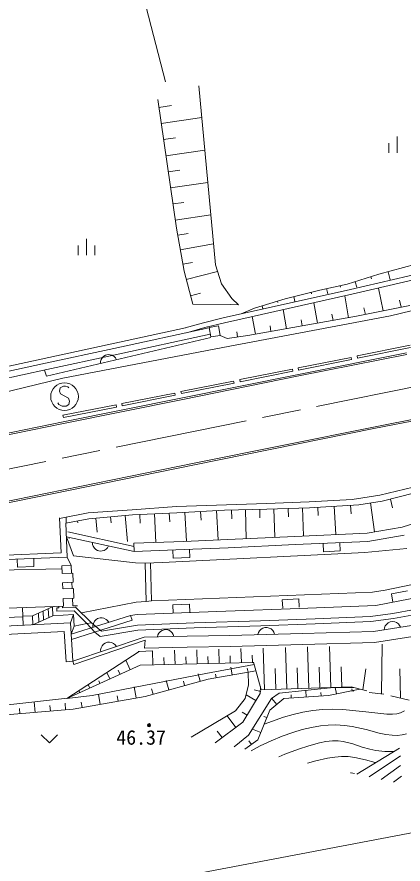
# Model space of a CAD drawing. Units: millimetres, scale not verified. Extents: x 40000 to 680000, y 20000 to 380000.
# Drawn here: x 220828 to 255762, y 262735 to 339417 of the extents above; entities that cross this region are included whole.
import ezdxf
from ezdxf.enums import TextEntityAlignment as Align

# ---------------------------------------------------------------- set-up
doc = ezdxf.new("R2010")
doc.units = ezdxf.units.MM
doc.header["$LTSCALE"] = 1000
doc.linetypes.add('CHAIN', pattern=[18.5, 12, -1.5, 3.5, -1.5])
for name, color, linetype, lineweight in [('M-BGD', 7, 'Continuous', 13), ('M-BGD-EXST', 7, 'Continuous', 13), ('M-BMK', 2, 'CHAIN', 13), ('M-STR-HTXT', 7, 'Continuous', 13), ('M-STR-STRC', 7, 'Continuous', 13)]:
    doc.layers.add(name, color=color, linetype=linetype, lineweight=lineweight)
doc.styles.add('ＭＳ ゴシック', font='')
doc.styles.get('ＭＳ ゴシック').set_extended_font_data('MS Gothic')

msp = doc.modelspace()

# ---------------------------------------------------------------- linework, layer by layer
at = {"layer": 'M-BGD'}
for p, q in [((238790, 316983), (237278, 333170)), ((235261, 320301), (233573, 331956)), ((233679, 331227), (234798, 331390)), ((233889, 329771), (237546, 330300)), ((234100, 328314), (235175, 328469)), ((255226, 328601), (255226, 327101)), ((254476, 328001), (254476, 327101)), ((234311, 326857), (237820, 327365)), ((234522, 325400), (235553, 325549)), ((234733, 323943), (238094, 324430)), ((234944, 322486), (235930, 322629)), ((235155, 321029), (238368, 321495)), ((235960, 316395), (235261, 320301)), ((235377, 319650), (236311, 319817)), ((227111, 319338), (227111, 317838)), ((226361, 318738), (226361, 317838)), ((227861, 318738), (227861, 317838)), ((235610, 318348), (238612, 318885)), ((235843, 317046), (236711, 317201)), ((239327, 315243), (238790, 316983)), ((260990, 317085), (251016, 314749)), ((253573, 316128), (256923, 317042)), ((236733, 313426), (235960, 316395)), ((236153, 315653), (238974, 316387)), ((250704, 315228), (253573, 316128)), ((261192, 316670), (251116, 314310)), ((254411, 316357), (254609, 315630)), ((240272, 313928), (239327, 315243)), ((248223, 314685), (250704, 315228)), ((251421, 315453), (251582, 314941)), ((252856, 315903), (252915, 315715)), ((236540, 314168), (237446, 314404)), ((251016, 314749), (239492, 312176)), ((245084, 313904), (248223, 314685)), ((247438, 314490), (247473, 314350)), ((248843, 314821), (248948, 314341)), ((250084, 315093), (250115, 314952)), ((253966, 312808), (253547, 314879)), ((251116, 314310), (239596, 311738)), ((240878, 313342), (240272, 313928)), ((242309, 313053), (245084, 313904)), ((244390, 313691), (244423, 313582)), ((245868, 314099), (245977, 313663)), ((250839, 312193), (250490, 314170)), ((254628, 312359), (261416, 313992)), ((255583, 313136), (255454, 313772)), ((240155, 313396), (236733, 313426)), ((240878, 313342), (240155, 313396)), ((241109, 312554), (242309, 313053)), ((243003, 313265), (243083, 313004)), ((245219, 311199), (244913, 312925)), ((248029, 311696), (247702, 313548)), ((256391, 313300), (251542, 312317)), ((252350, 312481), (252227, 313088)), ((239492, 312176), (237721, 311732)), ((239469, 309496), (254628, 312359)), ((251542, 312317), (241706, 310578)), ((241709, 312804), (241722, 312773)), ((242408, 310703), (242125, 312303)), ((249434, 311945), (249332, 312519)), ((237721, 311732), (236039, 311266)), ((239596, 311738), (237836, 311297)), ((238229, 311314), (239074, 311452)), ((239074, 311452), (239215, 310585)), ((243813, 310951), (243725, 311450)), ((246624, 311448), (246529, 311984)), ((236064, 311272), (202549, 304003)), ((238182, 311275), (229590, 309417)), ((238309, 310689), (229717, 308831)), ((237836, 311297), (236159, 310833)), ((238370, 310448), (238229, 311314)), ((239215, 310585), (238370, 310448)), ((239838, 310324), (239215, 310585)), ((241706, 310578), (239838, 310324)), ((240772, 310451), (240711, 310902)), ((238380, 310389), (223487, 306905)), ((229590, 309417), (223411, 308080)), ((224994, 306730), (239469, 309496)), ((229717, 308831), (223538, 307494)), ((228447, 308404), (228394, 308237)), ((228559, 308584), (228447, 308404)), ((228684, 308706), (228559, 308584)), ((228846, 308805), (228684, 308706)), ((229080, 308860), (228846, 308805)), ((229269, 308843), (229080, 308860)), ((229435, 308789), (229269, 308843)), ((229615, 308677), (229435, 308789)), ((229737, 308552), (229615, 308677)), ((229837, 308390), (229737, 308552)), ((246302, 307064), (256071, 309005)), ((246331, 306917), (256099, 308857)), ((223411, 308080), (216249, 306529)), ((228394, 308237), (228376, 308048)), ((215345, 304385), (224994, 306730)), ((223538, 307494), (216377, 305943)), ((223487, 306905), (223323, 307443)), ((235645, 304906), (246302, 307064)), ((235675, 304759), (246331, 306917)), ((225002, 302761), (235645, 304906)), ((225032, 302614), (235675, 304759)), ((253085, 302294), (258352, 303334)), ((253115, 302147), (258380, 303186)), ((215506, 300821), (225002, 302761)), ((215536, 300674), (225032, 302614)), ((236872, 299017), (253085, 302294)), ((236902, 298870), (253115, 302147)), ((218935, 295358), (236872, 299017)), ((218965, 295211), (236902, 298870)), ((253653, 296136), (256667, 296838)), ((251152, 295732), (253653, 296136)), ((256839, 296331), (253870, 295576)), ((235254, 295091), (243398, 295372)), ((243398, 295372), (247254, 295517)), ((247254, 295517), (251152, 295732)), ((251750, 295265), (247298, 294994)), ((253870, 295576), (251750, 295265)), ((252810, 295421), (253194, 292801)), ((254612, 295765), (254811, 294983)), ((227266, 294519), (224693, 294004)), ((227266, 294519), (231262, 294806)), ((231262, 294806), (235254, 295091)), ((235284, 294523), (231270, 294350)), ((234615, 294494), (234649, 293717)), ((239612, 294776), (235284, 294523)), ((236006, 294565), (236158, 291960)), ((237448, 294650), (237494, 293860)), ((238891, 294734), (239046, 292075)), ((243426, 294853), (239612, 294776)), ((240248, 294789), (240264, 293991)), ((241519, 294814), (241572, 292188)), ((242791, 294840), (242806, 294063)), ((247298, 294994), (243426, 294853)), ((244072, 294876), (244165, 292312)), ((245362, 294923), (245390, 294158)), ((246653, 294971), (246746, 292432)), ((248040, 295039), (248086, 294276)), ((249524, 295130), (249680, 292560)), ((251008, 295220), (251055, 294442)), ((224816, 290906), (224691, 294068)), ((227319, 293982), (225260, 293595)), ((225293, 293601), (225268, 294119)), ((226306, 293792), (226335, 293635)), ((231270, 294350), (227319, 293982)), ((227977, 294043), (228096, 292763)), ((229294, 294166), (229345, 293623)), ((230611, 294288), (230829, 291947)), ((231939, 294378), (231972, 293604)), ((233277, 294436), (233389, 291850)), ((255677, 293226), (258018, 293994)), ((225381, 290528), (225260, 293595)), ((252509, 292684), (255677, 293226)), ((225323, 292369), (225955, 290637)), ((225323, 292369), (231442, 291023)), ((225420, 292809), (231425, 291487)), ((225567, 292213), (225564, 292230)), ((239912, 292109), (245959, 292397)), ((245959, 292397), (252509, 292684)), ((252589, 291937), (255858, 292496)), ((227650, 291857), (227670, 291668)), ((227670, 291668), (227726, 291503)), ((227726, 291503), (227840, 291324)), ((229018, 291372), (229115, 291535)), ((231414, 291772), (235935, 291945)), ((231442, 291023), (231414, 291772)), ((235935, 291945), (239912, 292109)), ((239945, 291360), (245993, 291648)), ((245993, 291648), (252589, 291937)), ((248542, 291760), (248575, 291010)), ((250073, 291076), (250040, 291825)), ((217786, 290627), (224816, 290906)), ((225955, 290637), (231543, 290017)), ((227840, 291324), (227967, 291204)), ((227967, 291204), (228130, 291106)), ((228130, 291106), (228364, 291055)), ((228364, 291055), (228553, 291075)), ((228553, 291075), (228719, 291130)), ((228719, 291130), (228898, 291245)), ((228898, 291245), (229018, 291372)), ((231442, 291023), (235965, 291196)), ((234002, 290036), (252317, 290932)), ((234944, 291162), (234974, 290412)), ((235965, 291196), (239945, 291360)), ((236473, 290472), (236443, 291221)), ((248575, 291010), (250073, 291076)), ((252317, 290932), (256119, 291303)), ((217801, 290227), (225381, 290528)), ((220842, 290348), (220871, 289598)), ((222370, 289658), (222341, 290407)), ((225719, 289774), (225381, 290528)), ((232415, 289965), (231543, 290017)), ((234002, 290036), (232415, 289965)), ((232515, 286498), (232415, 289965)), ((233005, 286573), (232907, 289987)), ((234974, 290412), (236473, 290472)), ((217777, 289299), (224901, 289469)), ((220871, 289598), (222370, 289658)), ((225719, 289774), (224891, 289732)), ((224891, 289732), (224918, 289023)), ((225719, 289774), (225752, 289066)), ((224917, 289023), (225874, 289072)), ((225874, 289072), (225913, 288242)), ((224973, 287634), (224951, 288193)), ((224956, 288193), (225913, 288242)), ((224995, 287636), (225940, 287684)), ((225786, 288236), (225814, 287677)), ((225980, 286817), (225940, 287684)), ((257743, 288274), (254151, 287531)), ((225025, 286769), (225980, 286817)), ((225892, 286106), (225861, 286811)), ((253004, 287360), (233005, 286573)), ((254151, 287531), (253004, 287360)), ((257860, 287043), (253315, 286151)), ((256179, 287477), (254707, 287189)), ((254707, 287189), (254852, 286453)), ((216026, 285764), (225033, 286085)), ((224099, 286052), (222225, 285193)), ((224632, 285932), (224620, 286071)), ((224946, 285942), (224936, 286082)), ((225033, 286085), (225007, 286768)), ((226299, 286124), (225892, 286106)), ((231628, 286439), (226667, 285470)), ((232515, 286498), (231628, 286439)), ((233005, 286573), (232515, 286498)), ((236435, 286248), (234937, 286189)), ((234937, 286189), (234966, 285439)), ((236465, 285499), (236435, 286248)), ((246319, 286743), (244822, 286645)), ((244822, 286645), (244871, 285896)), ((246368, 285994), (246319, 286743)), ((253315, 286151), (246403, 285873)), ((221332, 285953), (221392, 284347)), ((222817, 284640), (222776, 285446)), ((223235, 284825), (223194, 285637)), ((223702, 285032), (223661, 285851)), ((224074, 285197), (224033, 286022)), ((224074, 285197), (225957, 285319)), ((224426, 285922), (224632, 285932)), ((224436, 285616), (224426, 285922)), ((226000, 285659), (224436, 285616)), ((226135, 285991), (224946, 285942)), ((225957, 285319), (225659, 284565)), ((225957, 285319), (225997, 284277)), ((227164, 284503), (226000, 285659)), ((226135, 285991), (227579, 284576)), ((231707, 285310), (231111, 285239)), ((239724, 285628), (231707, 285310)), ((246403, 285873), (239724, 285628)), ((252814, 285137), (254824, 285404)), ((254824, 285404), (256806, 285767)), ((254894, 284960), (256902, 285327)), ((214613, 284845), (221364, 285102)), ((218800, 284215), (225659, 284565)), ((222225, 285193), (221362, 285161)), ((222225, 285193), (222255, 284391)), ((222255, 284391), (224074, 285197)), ((225659, 284565), (225880, 281089)), ((231111, 285239), (225725, 283536)), ((231247, 284810), (225754, 283073)), ((225997, 284277), (227164, 284503)), ((227164, 284503), (227579, 284576)), ((227164, 284503), (227863, 283740)), ((228370, 283912), (227579, 284576)), ((227747, 284521), (227706, 284351)), ((227844, 284709), (227747, 284521)), ((227960, 284840), (227844, 284709)), ((228114, 284952), (227960, 284840)), ((228343, 285024), (228114, 284952)), ((228532, 285021), (228343, 285024)), ((228702, 284981), (228532, 285021)), ((228891, 284883), (228702, 284981)), ((229022, 284767), (228891, 284883)), ((229133, 284614), (229022, 284767)), ((231111, 285239), (231247, 284810)), ((231734, 284356), (236861, 284556)), ((236861, 284556), (242870, 284760)), ((242870, 284760), (247805, 284943)), ((242886, 284311), (247823, 284493)), ((247805, 284943), (252814, 285137)), ((247823, 284493), (252852, 284689)), ((252852, 284689), (254894, 284960)), ((254417, 284572), (254283, 284459)), ((254585, 284660), (254417, 284572)), ((254822, 284698), (254585, 284660)), ((255009, 284667), (254822, 284698)), ((255172, 284602), (255009, 284667)), ((255344, 284478), (255172, 284602)), ((218838, 283466), (225108, 283786)), ((225281, 281051), (225108, 283786)), ((225997, 284277), (225725, 283536)), ((227706, 284351), (227703, 284161)), ((228370, 283337), (227863, 283740)), ((228370, 283912), (228493, 283814)), ((228370, 283337), (231780, 283907)), ((228493, 283814), (231734, 284356)), ((231780, 283907), (236877, 284106)), ((233819, 283790), (233673, 283636)), ((233967, 283883), (233819, 283790)), ((234145, 283948), (233967, 283883)), ((234385, 283954), (234145, 283948)), ((234566, 283899), (234385, 283954)), ((234719, 283812), (234566, 283899)), ((234872, 283666), (234719, 283812)), ((236877, 284106), (242886, 284311)), ((242770, 283835), (242685, 283683)), ((242916, 283989), (242770, 283835)), ((243064, 284083), (242916, 283989)), ((243242, 284148), (243064, 284083)), ((243482, 284155), (243242, 284148)), ((243663, 284100), (243482, 284155)), ((243816, 284014), (243663, 284100)), ((243970, 283868), (243816, 284014)), ((244064, 283721), (243970, 283868)), ((253077, 283779), (246672, 283612)), ((256531, 284335), (253077, 283779)), ((254094, 284125), (254063, 283938)), ((254159, 284287), (254094, 284125)), ((254283, 284459), (254159, 284287)), ((255456, 284344), (255344, 284478)), ((255544, 284176), (255456, 284344)), ((232347, 283272), (225880, 281089)), ((232443, 282988), (225976, 280805)), ((236215, 283370), (232347, 283272)), ((232443, 282988), (232372, 282273)), ((233586, 283484), (233531, 283302)), ((233673, 283636), (233586, 283484)), ((234966, 283519), (234872, 283666)), ((235031, 283340), (234966, 283519)), ((240086, 283431), (236215, 283370)), ((246672, 283612), (240086, 283431)), ((242685, 283683), (242630, 283501)), ((244129, 283542), (244064, 283721)), ((253169, 282781), (257045, 283405)), ((228439, 282302), (228402, 282131)), ((228533, 282492), (228439, 282302)), ((228647, 282625), (228533, 282492)), ((228798, 282739), (228647, 282625)), ((229025, 282816), (228798, 282739)), ((229215, 282817), (229025, 282816)), ((229386, 282780), (229215, 282817)), ((229576, 282685), (229386, 282780)), ((229709, 282572), (229576, 282685)), ((229824, 282421), (229709, 282572)), ((236235, 282370), (232372, 282273)), ((240108, 282431), (236235, 282370)), ((246699, 282613), (240108, 282431)), ((241095, 282240), (241131, 280980)), ((243118, 282290), (243241, 278524)), ((245117, 282340), (245240, 278589)), ((253169, 282781), (246699, 282613)), ((247117, 282389), (247239, 278654)), ((249117, 282422), (249238, 278720)), ((253819, 278145), (253870, 282647)), ((225341, 277721), (231892, 281987)), ((228402, 282131), (228403, 281941)), ((231798, 281983), (232497, 282009)), ((233098, 282043), (232497, 282009)), ((233098, 282043), (233134, 280755)), ((234116, 281425), (234134, 280783)), ((235097, 282092), (235133, 280811)), ((236115, 281478), (236133, 280839)), ((237097, 282141), (237132, 280867)), ((238114, 281531), (238132, 280895)), ((239096, 282191), (239132, 280923)), ((240113, 281584), (240131, 280951)), ((242113, 281636), (242130, 281008)), ((225880, 281089), (225281, 281051)), ((225341, 277721), (231976, 280731)), ((225880, 281089), (225976, 280805)), ((230670, 281190), (231065, 280318)), ((242233, 280970), (231968, 280727)), ((237908, 279988), (242288, 280813)), ((242937, 278514), (242232, 281011)), ((228974, 280087), (229244, 279492)), ((229988, 280272), (230155, 279905)), ((233107, 279051), (237908, 279988)), ((237420, 279287), (237236, 279954)), ((238132, 279483), (242454, 280225)), ((238852, 279606), (238796, 279933)), ((240293, 279854), (240173, 280551)), ((241734, 280101), (241670, 280472)), ((241787, 278959), (241760, 280106)), ((244179, 280436), (244240, 278556)), ((246178, 280493), (246239, 278622)), ((248177, 280548), (248238, 278687)), ((250177, 280594), (250237, 278752)), ((252118, 278510), (252406, 280420)), ((255518, 277769), (255460, 280420)), ((228230, 279307), (228333, 279079)), ((232436, 277917), (238132, 279483)), ((234572, 278504), (234335, 279364)), ((235996, 278896), (235891, 279277)), ((227279, 278983), (227423, 278666)), ((227638, 278003), (233107, 279051)), ((231621, 277771), (231442, 278776)), ((233148, 278112), (233016, 278591)), ((241486, 277717), (241787, 278959)), ((242892, 278346), (242303, 278504)), ((242847, 278179), (242855, 278805)), ((251082, 278780), (242937, 278514)), ((244545, 278206), (249201, 278694)), ((247001, 277853), (246958, 278459)), ((249025, 277996), (251866, 278580)), ((249201, 278694), (251310, 278722)), ((249735, 278142), (249619, 278705)), ((251316, 278384), (250998, 278402)), ((252491, 278421), (251082, 278780)), ((251156, 278434), (251124, 278588)), ((219720, 277132), (225394, 277756)), ((227638, 278003), (225341, 277721)), ((225583, 277879), (225601, 277839)), ((225918, 276752), (232436, 277917)), ((226471, 278342), (226512, 278252)), ((228362, 277189), (228196, 278116)), ((229992, 277480), (229905, 277963)), ((240613, 276615), (241486, 277717)), ((242847, 278179), (241260, 275566)), ((242450, 277525), (241569, 278061)), ((241785, 274397), (243871, 277717)), ((244977, 277711), (243696, 276668)), ((243871, 277717), (244545, 278206)), ((244336, 277189), (243893, 277733)), ((249025, 277996), (244977, 277711)), ((245651, 277758), (245632, 278038)), ((248350, 277948), (248327, 278274)), ((254012, 278116), (252710, 278271)), ((256322, 277581), (254660, 277970)), ((222476, 276458), (222393, 277426)), ((223852, 276575), (223810, 277076)), ((225229, 276693), (225176, 277313)), ((226733, 276897), (226646, 277384)), ((217656, 276046), (225918, 276752)), ((221099, 276340), (221059, 276808)), ((236583, 274207), (240613, 276615)), ((240637, 275105), (239854, 276161)), ((241657, 276219), (241199, 276497)), ((243696, 276668), (242628, 273978)), ((243429, 275996), (243173, 276097)), ((245823, 276284), (244960, 276031)), ((246695, 276483), (245823, 276284)), ((247585, 276627), (246695, 276483)), ((248484, 276715), (247585, 276627)), ((249410, 276750), (248484, 276715)), ((250310, 276731), (249410, 276750)), ((252402, 276526), (250310, 276731)), ((254292, 276290), (252402, 276526)), ((254804, 276289), (254292, 276290)), ((255200, 276339), (254804, 276289)), ((255537, 276436), (255200, 276339)), ((255879, 276606), (255537, 276436)), ((241260, 275566), (238769, 273721)), ((244960, 276031), (243196, 275408)), ((248983, 275307), (248285, 275238)), ((249666, 275324), (248983, 275307)), ((250460, 275273), (249666, 275324)), ((239392, 274182), (238955, 274772)), ((242895, 274651), (242134, 274953)), ((245775, 274648), (244837, 274314)), ((246636, 274902), (245775, 274648)), ((247492, 275103), (246636, 274902)), ((248285, 275238), (247492, 275103)), ((251152, 275177), (250460, 275273)), ((252431, 274904), (251152, 275177)), ((253607, 274597), (252431, 274904)), ((254194, 274468), (253607, 274597)), ((256068, 274525), (255695, 274426)), ((223011, 274427), (223761, 273707)), ((223761, 273707), (224511, 274427)), ((240471, 273343), (241785, 274397)), ((242628, 273978), (241459, 273124)), ((242044, 273551), (241801, 273883)), ((243825, 273893), (242831, 273423)), ((244837, 274314), (243825, 273893)), ((248787, 273829), (248191, 273705)), ((249384, 273900), (248787, 273829)), ((249878, 273901), (249384, 273900)), ((250344, 273842), (249878, 273901)), ((251211, 273616), (250344, 273842)), ((254788, 274389), (254194, 274468)), ((255234, 274378), (254788, 274389)), ((255695, 274426), (255234, 274378)), ((242831, 273423), (242025, 272998)), ((246291, 273139), (245070, 272677)), ((247250, 273451), (246291, 273139)), ((248191, 273705), (247250, 273451)), ((252075, 273325), (251211, 273616)), ((251573, 270878), (255436, 273229)), ((252751, 273120), (252075, 273325)), ((253306, 273004), (252751, 273120)), ((254101, 272933), (253306, 273004)), ((245070, 272677), (244521, 272444)), ((248940, 272314), (247863, 272076)), ((249578, 272422), (248940, 272314)), ((250200, 272478), (249578, 272422)), ((250794, 272462), (250200, 272478)), ((251386, 272386), (250794, 272462)), ((252368, 272166), (251386, 272386)), ((252684, 270631), (255537, 272533)), ((254905, 272921), (254101, 272933)), ((247863, 272076), (247106, 271870)), ((253250, 271915), (252368, 272166)), ((253770, 270390), (255519, 271650)), ((251058, 270999), (250999, 271005)), ((251373, 270922), (251058, 270999)), ((254889, 270142), (255618, 270677))]:
    msp.add_line(p, q, dxfattribs=at)
for radius in [150, 90, 30]:
    msp.add_circle((232776, 275301), radius, dxfattribs=at)
at = {"layer": 'M-BGD-EXST'}
for p, q in [((225032, 305998), (224732, 305848)), ((225232, 305998), (225032, 305998)), ((225432, 305948), (225232, 305998)), ((224732, 305848), (224682, 305548)), ((224682, 305548), (224782, 305298)), ((224782, 305298), (225482, 304898)), ((225532, 305848), (225432, 305948)), ((224632, 304348), (224532, 304498)), ((225482, 304898), (225582, 304648)), ((225582, 304648), (225532, 304348)), ((224932, 304198), (224632, 304348)), ((225282, 304198), (224932, 304198)), ((225532, 304348), (225282, 304198))]:
    msp.add_line(p, q, dxfattribs=at)
msp.add_circle((225132, 305048), 1250, dxfattribs=at)
at = {"layer": 'M-BMK'}
msp.add_line((139146, 282123), (263163, 307230), dxfattribs=at)
at = {"layer": 'M-STR-HTXT'}
for p, q in [((232168, 341614), (234277, 333542)), ((132619, 242051), (269633, 268054))]:
    msp.add_line(p, q, dxfattribs=at)
at = {"layer": 'M-STR-STRC'}
for p, q in [((256392, 309693), (251596, 308726)), ((256431, 309497), (251635, 308530)), ((251063, 308601), (246278, 307649)), ((251102, 308405), (246317, 307453)), ((251063, 308601), (251102, 308405)), ((251596, 308726), (251635, 308530)), ((245762, 307534), (240982, 306596)), ((245762, 307534), (245800, 307338)), ((246278, 307649), (246317, 307453)), ((245800, 307338), (241020, 306399)), ((240436, 306460), (235666, 305517)), ((240475, 306264), (235704, 305321)), ((240436, 306460), (240475, 306264)), ((240982, 306596), (241020, 306399)), ((235104, 305372), (230317, 304419)), ((235104, 305372), (235143, 305176)), ((235666, 305517), (235704, 305321)), ((235143, 305176), (230356, 304223)), ((229791, 304301), (224993, 303355)), ((229830, 304104), (225032, 303159)), ((229791, 304301), (229830, 304104)), ((230317, 304419), (230356, 304223)), ((224993, 303355), (225032, 303159))]:
    msp.add_line(p, q, dxfattribs=at)

# ---------------------------------------------------------------- texts
at = {"layer": 'M-BGD', "style": 'ＭＳ ゴシック'}
msp.add_text('46.37', height=1320, dxfattribs=at).set_placement((229815, 273143), align=Align.BOTTOM_LEFT)

doc.saveas('drawing.dxf')
